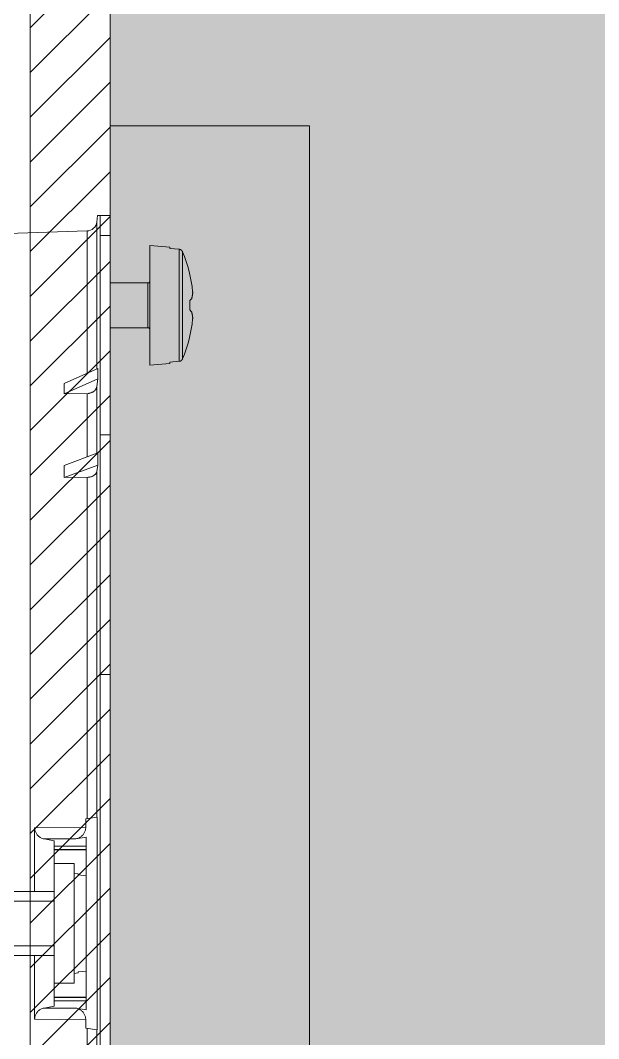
# Model space of a CAD drawing. Header units: millimetres. Extents: x -853320 to 19484, y -510814 to 9708.
# Drawn here: x 14129.4 to 14158.4, y 7580 to 7631.1 of the extents above; entities that cross this region are included whole.
import ezdxf

# ---------------------------------------------------------------- set-up
doc = ezdxf.new("R2010")
doc.units = ezdxf.units.MM
doc.layers.add('.', color=8, linetype='Continuous')
for name, color, linetype, lineweight in [('F_BETACRYL o CORIAN', 123, 'Continuous', 5), ('F_DIBOND_soffitto_cassone', 7, 'Continuous', 5), ('F_ELETTRICO', 22, 'Continuous', 5), ('F_IMPIANTO IDRAULICO', 7, 'Continuous', 5), ('F_MINERAL WALL', 6, 'Continuous', 5)]:
    doc.layers.add(name, color=color, linetype=linetype, lineweight=lineweight)

# ---------------------------------------------------------------- blocks, each defined once
blk = doc.blocks.new('MOBILE LAVABO_bagno doppia_pianta_rev.02')
at = {"layer": '.', "lineweight": 5, "transparency": 33554687}
h = blk.add_hatch(color=256, dxfattribs=at)
h.dxf.hatch_style = 1
edge = h.paths.add_edge_path(flags=16)
edge.add_line((4934.269, -5797.197), (4934.269, -6079.197))
edge.add_arc((4925.269, -6079.197), 9, -90, 0, ccw=False)
edge.add_line((4925.269, -6088.197), (4503.269, -6088.197))
edge.add_arc((4503.269, -6079.197), 9, 180, 270, ccw=False)
edge.add_line((4494.269, -6079.197), (4494.269, -5797.197))
edge.add_arc((4503.269, -5797.197), 9, 90, 180, ccw=False)
edge.add_line((4503.269, -5788.197), (4925.269, -5788.197))
edge.add_arc((4925.269, -5797.197), 9, 0, 90, ccw=False)
h.paths.add_polyline_path([(4314.269, -6188.197), (5114.269, -6188.197), (5114.269, -5668.197), (4314.269, -5668.197)])
at = {"layer": 'F_BETACRYL o CORIAN'}
blk.add_lwpolyline([(4314.269, -6188.197), (5114.269, -6188.197), (5114.269, -5668.197), (4314.269, -5668.197)], close=True, dxfattribs=at)
blk = doc.blocks.new('SCATOLA INCASSO_1 P_sezione e pianta')
at = {"layer": 'F_ELETTRICO', "transparency": 33554508}
h = blk.add_hatch(color=5, dxfattribs=at)
h.dxf.hatch_style = 1
h.paths.add_polyline_path([(55422.364, -13644.128), (55432.364, -13644.128), (55432.364, -13724.128), (55422.364, -13724.128)])
at = {"layer": 'F_ELETTRICO'}
for p, q in [((55432.364, -13719.628), (55432.364, -13648.628)), ((55432.995, -13648.628), (55432.364, -13648.628)), ((55432.864, -13719.628), (55432.864, -13648.628)), ((55433.029, -13648.95), (55432.995, -13648.628)), ((55433.029, -13656.324), (55433.029, -13648.95)), ((55433.518, -13656.54), (55433.518, -13649.398)), ((55446.896, -13649.83), (55433.518, -13649.398)), ((55432.364, -13649.628), (55432.864, -13649.628)), ((55428.727, -13655.812), (55428.727, -13650.443)), ((55429.364, -13650.278), (55428.893, -13650.32)), ((55428.893, -13655.936), (55428.893, -13650.32)), ((55429.364, -13650.215), (55430.364, -13650.128)), ((55429.364, -13650.215), (55429.364, -13650.278)), ((55430.364, -13656.128), (55430.364, -13650.128)), ((55430.464, -13652.003), (55430.464, -13654.253)), ((55430.464, -13652.003), (55432.364, -13652.003)), ((55428.222, -13652.473), (55428.22, -13652.5)), ((55428.223, -13652.446), (55428.222, -13652.473)), ((55428.271, -13652.783), (55428.274, -13652.795)), ((55428.274, -13652.795), (55428.283, -13652.807)), ((55428.37, -13653.356), (55428.37, -13652.9)), ((55428.271, -13653.473), (55428.268, -13653.486)), ((55428.271, -13653.473), (55428.274, -13653.46)), ((55428.22, -13653.755), (55428.222, -13653.783)), ((55428.222, -13653.783), (55428.223, -13653.81)), ((55430.464, -13654.253), (55432.364, -13654.253)), ((55428.893, -13655.936), (55429.364, -13655.978)), ((55429.364, -13655.978), (55429.364, -13656.04)), ((55429.364, -13656.04), (55430.364, -13656.128)), ((55432.976, -13656.815), (55432.976, -13656.301)), ((55432.976, -13656.301), (55434.664, -13657.047)), ((55433.029, -13657.205), (55432.976, -13656.815)), ((55432.976, -13656.815), (55434.664, -13657.562)), ((55434.664, -13657.562), (55434.664, -13657.047)), ((55433.029, -13660.546), (55433.029, -13657.205)), ((55434.664, -13657.562), (55433.469, -13657.546)), ((55433.518, -13660.728), (55433.518, -13657.546)), ((55432.364, -13659.628), (55432.864, -13659.628)), ((55432.976, -13661.139), (55432.976, -13660.527)), ((55432.976, -13660.527), (55434.664, -13661.153)), ((55433.029, -13661.467), (55432.976, -13661.139)), ((55432.976, -13661.139), (55434.664, -13661.766)), ((55434.664, -13661.153), (55434.664, -13661.766)), ((55433.029, -13678.793), (55433.029, -13661.467)), ((55434.664, -13661.766), (55433.469, -13661.753)), ((55433.518, -13678.871), (55433.518, -13661.753)), ((55432.864, -13671.645), (55432.364, -13671.645)), ((55433.017, -13689.463), (55433.017, -13678.793)), ((55433.585, -13678.881), (55433.017, -13678.793)), ((55433.585, -13679.318), (55433.585, -13678.881)), ((55436.147, -13679.326), (55433.585, -13679.318)), ((55436.147, -13679.326), (55436.147, -13682.528)), ((55433.564, -13688.461), (55433.564, -13679.795)), ((55434.074, -13679.883), (55433.564, -13679.795)), ((55435.674, -13679.888), (55434.074, -13679.883)), ((55435.164, -13679.977), (55435.674, -13679.888)), ((55435.164, -13688.279), (55435.164, -13679.977)), ((55433.564, -13680.243), (55435.164, -13680.248)), ((55433.564, -13680.412), (55435.164, -13680.407)), ((55435.164, -13680.433), (55433.564, -13680.433)), ((55434.164, -13687.128), (55434.164, -13681.128)), ((55434.164, -13681.128), (55435.164, -13681.128)), ((55433.964, -13681.645), (55434.164, -13681.628)), ((55433.964, -13681.645), (55433.964, -13681.696)), ((55433.964, -13681.696), (55433.564, -13681.732)), ((55437.364, -13682.528), (55435.164, -13682.528)), ((55435.164, -13683.003), (55438.092, -13683.003)), ((55435.164, -13685.253), (55438.092, -13685.253)), ((55437.364, -13685.728), (55435.164, -13685.728)), ((55436.147, -13685.728), (55436.147, -13688.93)), ((55433.564, -13686.524), (55433.964, -13686.559)), ((55433.964, -13686.559), (55433.964, -13686.61)), ((55433.964, -13686.61), (55434.164, -13686.628)), ((55434.164, -13687.128), (55435.164, -13687.128)), ((55435.164, -13687.822), (55433.564, -13687.822)), ((55433.564, -13687.844), (55435.164, -13687.849)), ((55433.564, -13688.012), (55435.164, -13688.008)), ((55435.674, -13688.367), (55435.164, -13688.279)), ((55433.564, -13688.461), (55434.074, -13688.372)), ((55434.074, -13688.372), (55435.674, -13688.367)), ((55433.585, -13688.937), (55436.147, -13688.93)), ((55433.585, -13689.374), (55433.585, -13688.937)), ((55433.585, -13689.374), (55433.017, -13689.463)), ((55433.029, -13706.789), (55433.029, -13689.463)), ((55433.518, -13706.503), (55433.518, -13689.385))]:
    blk.add_line(p, q, dxfattribs=at)
at = {"layer": 'F_ELETTRICO', "color": 5}
blk.add_lwpolyline([(55422.364, -13644.128), (55432.364, -13644.128), (55432.364, -13724.128), (55422.364, -13724.128)], close=True, dxfattribs=at)
at = {"layer": 'F_ELETTRICO'}
for points in [[(55428.893, -13650.32), (55428.881, -13650.321), (55428.869, -13650.323), (55428.858, -13650.326), (55428.846, -13650.33), (55428.835, -13650.334), (55428.824, -13650.339), (55428.813, -13650.345), (55428.803, -13650.351), (55428.793, -13650.358), (55428.784, -13650.366), (55428.775, -13650.374), (55428.766, -13650.382), (55428.758, -13650.392), (55428.751, -13650.401), (55428.744, -13650.411), (55428.738, -13650.421), (55428.732, -13650.432), (55428.727, -13650.443)], [(55428.22, -13652.5), (55428.222, -13652.516), (55428.223, -13652.532), (55428.225, -13652.547), (55428.227, -13652.561), (55428.229, -13652.575), (55428.231, -13652.588), (55428.233, -13652.602), (55428.235, -13652.614), (55428.237, -13652.627), (55428.239, -13652.64), (55428.242, -13652.653), (55428.244, -13652.666), (55428.247, -13652.679), (55428.249, -13652.691), (55428.252, -13652.704), (55428.255, -13652.717), (55428.258, -13652.73), (55428.261, -13652.744), (55428.264, -13652.757), (55428.268, -13652.77), (55428.271, -13652.783)], [(55428.283, -13652.807), (55428.292, -13652.818), (55428.302, -13652.83), (55428.312, -13652.841), (55428.323, -13652.853), (55428.334, -13652.865), (55428.346, -13652.876), (55428.358, -13652.888), (55428.37, -13652.9)], [(55428.268, -13653.486), (55428.264, -13653.499), (55428.261, -13653.512), (55428.258, -13653.525), (55428.255, -13653.538), (55428.252, -13653.551), (55428.249, -13653.564), (55428.247, -13653.577), (55428.244, -13653.59), (55428.242, -13653.602), (55428.239, -13653.615), (55428.237, -13653.628), (55428.235, -13653.641), (55428.233, -13653.654), (55428.231, -13653.667), (55428.229, -13653.681), (55428.227, -13653.694), (55428.225, -13653.709), (55428.223, -13653.724), (55428.222, -13653.739), (55428.22, -13653.755)], [(55428.37, -13653.356), (55428.358, -13653.368), (55428.346, -13653.379), (55428.334, -13653.391), (55428.323, -13653.402), (55428.312, -13653.414), (55428.302, -13653.426), (55428.292, -13653.437), (55428.283, -13653.449), (55428.274, -13653.46)], [(55428.727, -13655.812), (55428.732, -13655.823), (55428.738, -13655.834), (55428.744, -13655.845), (55428.751, -13655.855), (55428.758, -13655.864), (55428.766, -13655.873), (55428.775, -13655.882), (55428.784, -13655.89), (55428.793, -13655.898), (55428.803, -13655.904), (55428.814, -13655.911), (55428.824, -13655.916), (55428.835, -13655.921), (55428.846, -13655.926), (55428.858, -13655.929), (55428.87, -13655.932), (55428.881, -13655.934), (55428.893, -13655.936)], [(55433.029, -13657.205), (55433.034, -13657.23), (55433.04, -13657.254), (55433.048, -13657.277), (55433.059, -13657.301), (55433.071, -13657.324), (55433.085, -13657.346), (55433.101, -13657.367), (55433.119, -13657.388), (55433.139, -13657.407), (55433.16, -13657.426), (55433.183, -13657.443), (55433.207, -13657.46), (55433.232, -13657.475), (55433.259, -13657.489), (55433.286, -13657.501), (55433.315, -13657.512), (55433.345, -13657.522), (55433.375, -13657.53), (55433.406, -13657.537), (55433.437, -13657.542), (55433.469, -13657.546)], [(55433.029, -13661.467), (55433.034, -13661.487), (55433.04, -13661.508), (55433.048, -13661.527), (55433.059, -13661.547), (55433.071, -13661.566), (55433.085, -13661.585), (55433.101, -13661.603), (55433.119, -13661.62), (55433.139, -13661.636), (55433.16, -13661.652), (55433.183, -13661.667), (55433.207, -13661.68), (55433.232, -13661.693), (55433.259, -13661.705), (55433.286, -13661.715), (55433.315, -13661.725), (55433.345, -13661.733), (55433.375, -13661.74), (55433.406, -13661.745), (55433.437, -13661.749), (55433.469, -13661.753)], [(55434.074, -13679.883), (55434.03, -13679.873), (55433.987, -13679.86), (55433.946, -13679.845), (55433.908, -13679.827), (55433.871, -13679.806), (55433.837, -13679.783), (55433.805, -13679.759), (55433.775, -13679.733), (55433.747, -13679.705), (55433.721, -13679.676), (55433.697, -13679.646), (55433.676, -13679.615), (55433.656, -13679.583), (55433.639, -13679.55), (55433.625, -13679.516), (55433.612, -13679.483), (55433.602, -13679.449), (55433.595, -13679.416), (55433.589, -13679.383), (55433.586, -13679.351), (55433.585, -13679.318)], [(55436.147, -13679.326), (55436.146, -13679.357), (55436.143, -13679.389), (55436.138, -13679.421), (55436.131, -13679.455), (55436.121, -13679.489), (55436.109, -13679.522), (55436.095, -13679.556), (55436.078, -13679.59), (55436.059, -13679.622), (55436.038, -13679.653), (55436.015, -13679.683), (55435.99, -13679.712), (55435.963, -13679.74), (55435.934, -13679.766), (55435.903, -13679.79), (55435.869, -13679.813), (55435.833, -13679.834), (55435.796, -13679.852), (55435.757, -13679.867), (55435.716, -13679.879), (55435.674, -13679.888)], [(55433.585, -13688.937), (55433.586, -13688.905), (55433.589, -13688.872), (55433.595, -13688.839), (55433.602, -13688.806), (55433.612, -13688.773), (55433.625, -13688.739), (55433.639, -13688.706), (55433.656, -13688.673), (55433.676, -13688.641), (55433.697, -13688.61), (55433.721, -13688.579), (55433.747, -13688.55), (55433.775, -13688.523), (55433.805, -13688.497), (55433.837, -13688.472), (55433.871, -13688.45), (55433.908, -13688.429), (55433.946, -13688.41), (55433.987, -13688.395), (55434.03, -13688.382), (55434.074, -13688.372)], [(55435.674, -13688.367), (55435.716, -13688.377), (55435.757, -13688.389), (55435.796, -13688.404), (55435.833, -13688.422), (55435.869, -13688.443), (55435.903, -13688.465), (55435.934, -13688.49), (55435.963, -13688.516), (55435.99, -13688.543), (55436.015, -13688.572), (55436.038, -13688.602), (55436.059, -13688.633), (55436.078, -13688.666), (55436.095, -13688.7), (55436.109, -13688.733), (55436.121, -13688.767), (55436.131, -13688.801), (55436.138, -13688.834), (55436.143, -13688.867), (55436.146, -13688.898), (55436.147, -13688.93)]]:
    blk.add_lwpolyline(points, dxfattribs=at)
for centre, radius, start, end in [((55433.526, -13648.898), 0.5, 186, 269), ((55435.164, -13653.128), 6.974, 157.3617, 174.3891), ((55430.464, -13651.903), 0.1, 180.0001, 270), ((55435.164, -13653.128), 6.974, 185.6109, 202.6383), ((55430.464, -13654.353), 0.1, 90, 179.9999)]:
    blk.add_arc(centre, radius, start, end, dxfattribs=at)
blk = doc.blocks.new('BAGNO_camera doppia_rev.02_pianta')
at = {"layer": 'F_MINERAL WALL'}
h = blk.add_hatch(dxfattribs=at)
h.set_pattern_fill('ANSI31', color=256, scale=0.5)
h.set_pattern_definition([(45, (-4.5022, -644), (-1.122532015, 1.122532015), [])])
h.paths.add_polyline_path([(32026.616, 22996.66), (32022.616, 22996.66), (32022.616, 22496.66), (32026.616, 22496.66)])
blk.add_lwpolyline([(32026.616, 22996.66), (32022.616, 22996.66), (32022.616, 22496.66), (32026.616, 22496.66)], close=True, dxfattribs=at)
at = {"layer": 'F_DIBOND_soffitto_cassone', "color": 1, "xscale": -1}
blk.add_blockref('SCATOLA INCASSO_1 P_sezione e pianta', (87458.98, 36382.788), dxfattribs=at)

msp = doc.modelspace()

# ---------------------------------------------------------------- block references
at = {"layer": 'F_IMPIANTO IDRAULICO', "color": 1}
for name, p in [('BAGNO_camera doppia_rev.02_pianta', (-17892.766, -15112.845)), ('MOBILE LAVABO_bagno doppia_pianta_rev.02', (9819.582, 13547.012))]:
    msp.add_blockref(name, p, dxfattribs=at)

doc.saveas('drawing.dxf')
